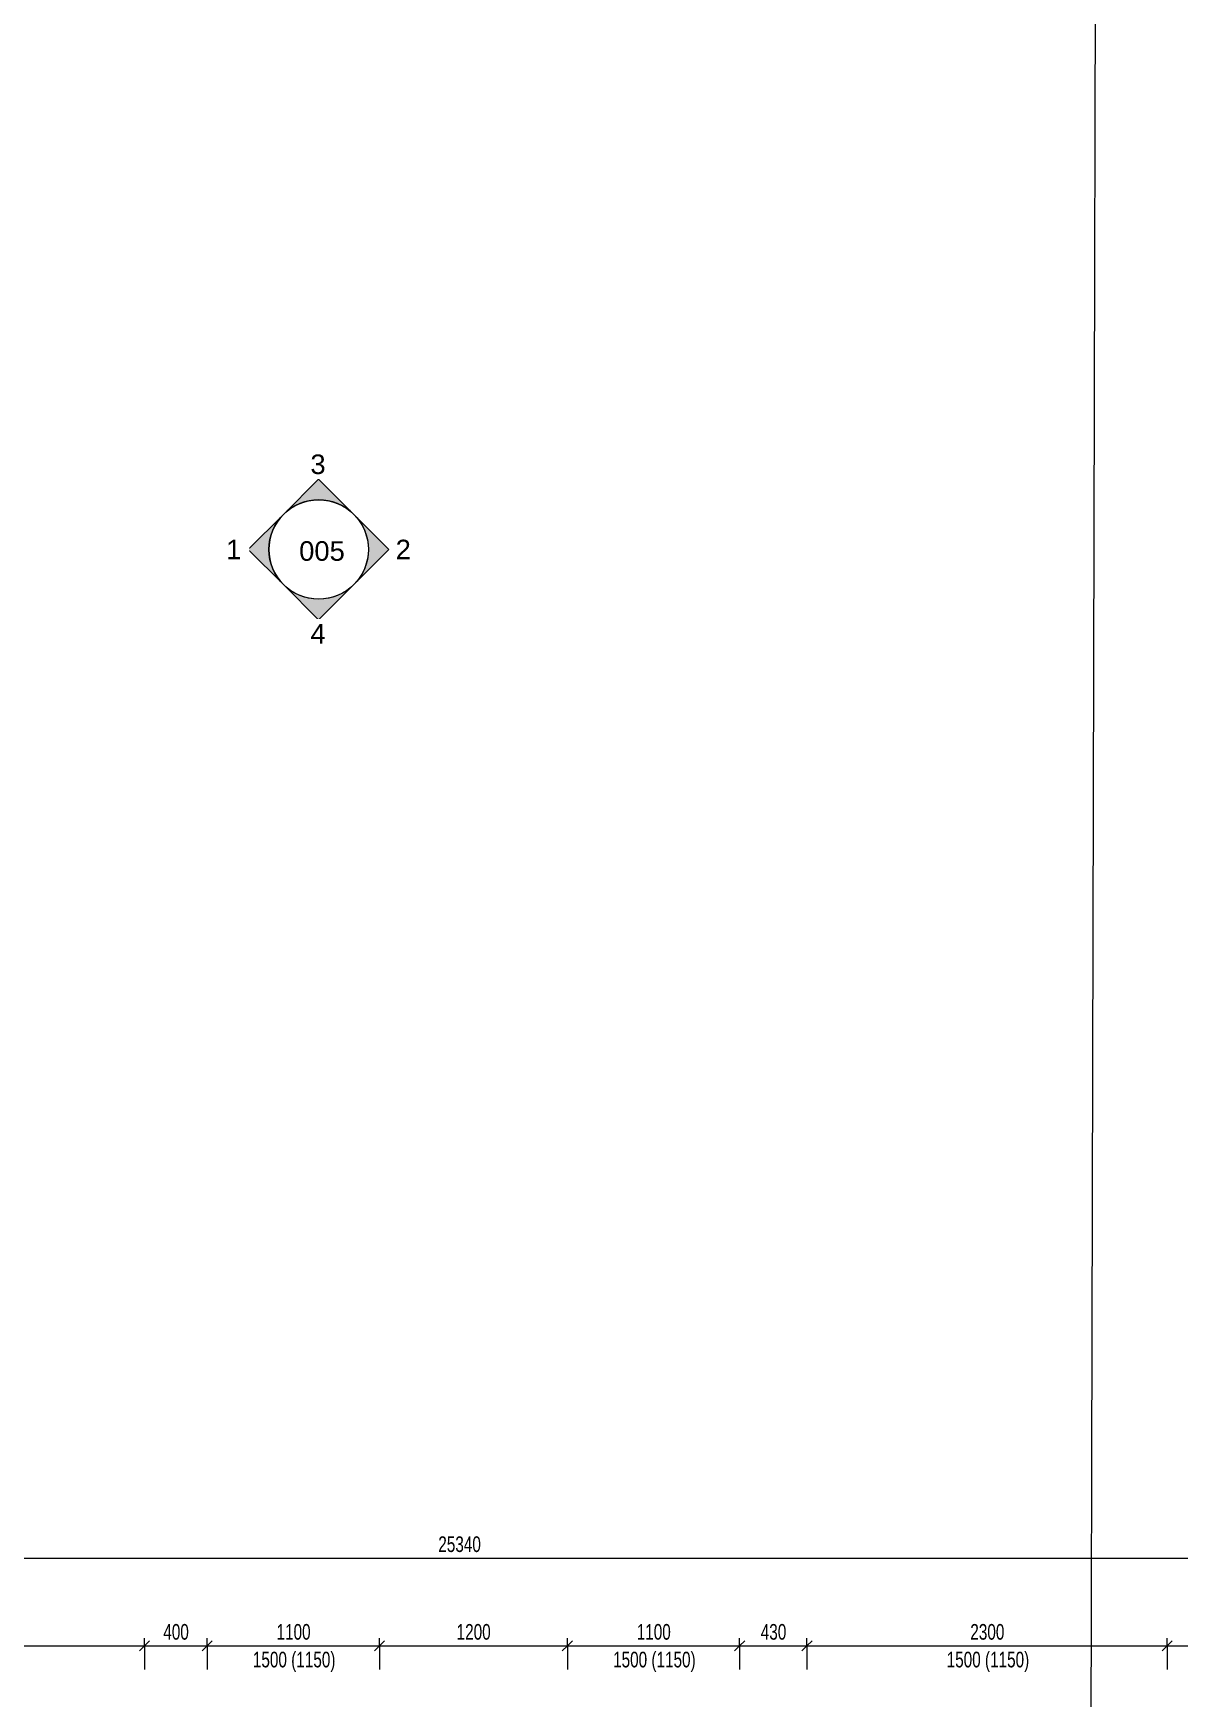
# Model space of a CAD drawing. Header units: millimetres. Extents: x -17526 to 208316, y -45352 to 20466.
# Drawn here: x 154242 to 161556, y -16255 to -5622 of the extents above; entities that cross this region are included whole.
import ezdxf

# ---------------------------------------------------------------- set-up
doc = ezdxf.new("R2010")
doc.units = ezdxf.units.MM
for name, color, linetype, lineweight in [('A-ANNO-DIMS', 211, 'Continuous', 9), ('A-ANNO-DIMS-50', 211, 'Continuous', 9), ('A-ROOF', 132, 'Continuous', 13), ('G-ANNO-SYMB', 111, 'Continuous', 9)]:
    doc.layers.add(name, color=color, linetype=linetype, lineweight=lineweight)
doc.styles.add('Arial_2', font='arial.ttf', dxfattribs={"height": 125})
doc.styles.add('Arial_4', font='arial.ttf', dxfattribs={"width": 0.7, "height": 100})
doc.dimstyles.new('Vnitřní_-_průhledné', dxfattribs={"dimscale": 304.8, "dimtxt": 102.02594, "dimasz": 0.213255, "dimexe": 0.164042, "dimexo": 0.0625, "dimgap": 0.032808, "dimtad": 1, "dimdec": 0, "dimrnd": 5, "dimzin": 0, "dimdsep": 46, "dimtxsty": 'Arial_4', "dimblk1": 'OBLIQUE', "dimblk2": 'OBLIQUE', "dimsah": 1, "dimcen": 0.09, "dimdle": 0.164042, "dimazin": 0, "dimtfac": 1, "dimtdec": 4, "dimtix": 1, "dimtmove": 0, "dimatfit": 3, "dimfxl": 0.492126, "dimfxlon": 1, "dimtvp": 1, "dimtolj": 1, "dimtzin": 0, "dimarcsym": 2})

# ---------------------------------------------------------------- blocks, each defined once
blk = doc.blocks.new('Pohled - Vyplněná šipka-93341-2NP_NÁVRH B')
at = {"layer": 'G-ANNO-SYMB'}
blk.add_circle((0, 0), 6.35, dxfattribs=at)
blk = doc.blocks.new('Pohled - Vyplněná šipka-94945-2NP_NÁVRH B')
at = {"layer": 'G-ANNO-SYMB'}
h = blk.add_hatch(color=256, dxfattribs=at)
edge = h.paths.add_edge_path()
edge.add_line((0, 8.98), (4.49, 4.49))
edge.add_arc((0, 0), 6.35, 45, 135)
edge.add_line((-4.49, 4.49), (0, 8.98))
for p, q in [((0, 8.98), (-4.49, 4.49)), ((0, 8.98), (-4.49, 4.49)), ((4.49, 4.49), (0, 8.98)), ((4.49, 4.49), (0, 8.98))]:
    blk.add_line(p, q, dxfattribs=at)
blk.add_arc((0, 0), 6.35, 45, 135, dxfattribs=at)
blk = doc.blocks.new('DIMBLOCK28-2NP_NÁVRH B')
at = {"layer": 'A-ANNO-DIMS-50', "lineweight": 18}
for p, q in [((152652, -15924), (152620, -15956)), ((152652, -15924), (152685, -15891)), ((154952, -15924), (154920, -15956)), ((154952, -15924), (154985, -15891))]:
    blk.add_line(p, q, dxfattribs=at)
at = {"layer": 'A-ANNO-DIMS-50'}
for p, q in [((152652, -15924), (152652, -15874)), ((152652, -15924), (154952, -15924)), ((152652, -15924), (152652, -16074)), ((154952, -15924), (154952, -15874)), ((154952, -15924), (154952, -16074))]:
    blk.add_line(p, q, dxfattribs=at)
at = {"layer": 'A-ANNO-DIMS-50', "color": 0, "char_height": 100, "attachment_point": 1, "line_spacing_factor": 0.941778, "style": 'Arial_4'}
for s, insert, width in [('2300', (153695, -15784), 256.16), ('1500 (1150)', (153544, -15961), 619.69)]:
    blk.add_mtext(s, dxfattribs=dict(at, insert=insert, width=width))
blk = doc.blocks.new('_Oblique')
at = {"color": 0, "linetype": 'ByBlock', "lineweight": -2}
blk.add_line((-0.5, -0.5), (0.5, 0.5), dxfattribs=at)
blk = doc.blocks.new('DIMBLOCK29-2NP_NÁVRH B')
at = {"layer": 'A-ANNO-DIMS-50', "lineweight": 18}
for p, q in [((154952, -15924), (154920, -15956)), ((154952, -15924), (154985, -15891)), ((155352, -15924), (155320, -15956)), ((155352, -15924), (155385, -15891))]:
    blk.add_line(p, q, dxfattribs=at)
at = {"layer": 'A-ANNO-DIMS-50'}
for p, q in [((154952, -15924), (154952, -15874)), ((154952, -15924), (155352, -15924)), ((154952, -15924), (154952, -16074)), ((155352, -15924), (155352, -15874)), ((155352, -15924), (155352, -16074))]:
    blk.add_line(p, q, dxfattribs=at)
at = {"layer": 'A-ANNO-DIMS-50', "color": 0, "insert": (155072, -15784), "char_height": 100, "width": 192.12, "attachment_point": 1, "line_spacing_factor": 0.941778, "style": 'Arial_4'}
blk.add_mtext('400', dxfattribs=at)
blk = doc.blocks.new('DIMBLOCK30-2NP_NÁVRH B')
at = {"layer": 'A-ANNO-DIMS-50', "lineweight": 18}
for p, q in [((155352, -15924), (155320, -15956)), ((155352, -15924), (155385, -15891)), ((156452, -15924), (156420, -15956)), ((156452, -15924), (156485, -15891))]:
    blk.add_line(p, q, dxfattribs=at)
at = {"layer": 'A-ANNO-DIMS-50'}
for p, q in [((155352, -15924), (155352, -15874)), ((155352, -15924), (156452, -15924)), ((155352, -15924), (155352, -16074)), ((156452, -15924), (156452, -15874)), ((156452, -15924), (156452, -16074))]:
    blk.add_line(p, q, dxfattribs=at)
at = {"layer": 'A-ANNO-DIMS-50', "color": 0, "char_height": 100, "attachment_point": 1, "line_spacing_factor": 0.941778, "style": 'Arial_4'}
for s, insert, width in [('1100', (155795, -15784), 256.16), ('1500 (1150)', (155644, -15961), 619.69)]:
    blk.add_mtext(s, dxfattribs=dict(at, insert=insert, width=width))
blk = doc.blocks.new('DIMBLOCK31-2NP_NÁVRH B')
at = {"layer": 'A-ANNO-DIMS-50', "lineweight": 18}
for p, q in [((156452, -15924), (156420, -15956)), ((156452, -15924), (156485, -15891)), ((157652, -15924), (157620, -15956)), ((157652, -15924), (157685, -15891))]:
    blk.add_line(p, q, dxfattribs=at)
at = {"layer": 'A-ANNO-DIMS-50'}
for p, q in [((156452, -15924), (156452, -15874)), ((156452, -15924), (157652, -15924)), ((156452, -15924), (156452, -16074)), ((157652, -15924), (157652, -15874)), ((157652, -15924), (157652, -16074))]:
    blk.add_line(p, q, dxfattribs=at)
at = {"layer": 'A-ANNO-DIMS-50', "color": 0, "insert": (156945, -15784), "char_height": 100, "width": 256.16, "attachment_point": 1, "line_spacing_factor": 0.941778, "style": 'Arial_4'}
blk.add_mtext('1200', dxfattribs=at)
blk = doc.blocks.new('DIMBLOCK32-2NP_NÁVRH B')
at = {"layer": 'A-ANNO-DIMS-50', "lineweight": 18}
for p, q in [((157652, -15924), (157620, -15956)), ((157652, -15924), (157685, -15891)), ((158752, -15924), (158720, -15956)), ((158752, -15924), (158785, -15891))]:
    blk.add_line(p, q, dxfattribs=at)
at = {"layer": 'A-ANNO-DIMS-50'}
for p, q in [((157652, -15924), (157652, -15874)), ((157652, -15924), (158752, -15924)), ((157652, -15924), (157652, -16074)), ((158752, -15924), (158752, -15874)), ((158752, -15924), (158752, -16074))]:
    blk.add_line(p, q, dxfattribs=at)
at = {"layer": 'A-ANNO-DIMS-50', "color": 0, "char_height": 100, "attachment_point": 1, "line_spacing_factor": 0.941778, "style": 'Arial_4'}
for s, insert, width in [('1100', (158095, -15784), 256.16), ('1500 (1150)', (157944, -15961), 619.69)]:
    blk.add_mtext(s, dxfattribs=dict(at, insert=insert, width=width))
blk = doc.blocks.new('DIMBLOCK33-2NP_NÁVRH B')
at = {"layer": 'A-ANNO-DIMS-50', "lineweight": 18}
for p, q in [((158752, -15924), (158720, -15956)), ((158752, -15924), (158785, -15891)), ((159182, -15924), (159150, -15956)), ((159182, -15924), (159215, -15891))]:
    blk.add_line(p, q, dxfattribs=at)
at = {"layer": 'A-ANNO-DIMS-50'}
for p, q in [((158752, -15924), (158752, -15874)), ((158752, -15924), (159182, -15924)), ((158752, -15924), (158752, -16074)), ((159182, -15924), (159182, -15874)), ((159182, -15924), (159182, -16074))]:
    blk.add_line(p, q, dxfattribs=at)
at = {"layer": 'A-ANNO-DIMS-50', "color": 0, "insert": (158887, -15784), "char_height": 100, "width": 192.12, "attachment_point": 1, "line_spacing_factor": 0.941778, "style": 'Arial_4'}
blk.add_mtext('430', dxfattribs=at)
blk = doc.blocks.new('DIMBLOCK34-2NP_NÁVRH B')
at = {"layer": 'A-ANNO-DIMS-50', "lineweight": 18}
for p, q in [((159182, -15924), (159150, -15956)), ((159182, -15924), (159215, -15891)), ((161482, -15924), (161450, -15956)), ((161482, -15924), (161515, -15891))]:
    blk.add_line(p, q, dxfattribs=at)
at = {"layer": 'A-ANNO-DIMS-50'}
for p, q in [((159182, -15924), (159182, -15874)), ((159182, -15924), (161482, -15924)), ((159182, -15924), (159182, -16074)), ((161482, -15924), (161482, -15874)), ((161482, -15924), (161482, -16074))]:
    blk.add_line(p, q, dxfattribs=at)
at = {"layer": 'A-ANNO-DIMS-50', "color": 0, "char_height": 100, "attachment_point": 1, "line_spacing_factor": 0.941778, "style": 'Arial_4'}
for s, insert, width in [('2300', (160225, -15784), 256.16), ('1500 (1150)', (160074, -15961), 619.69)]:
    blk.add_mtext(s, dxfattribs=dict(at, insert=insert, width=width))
blk = doc.blocks.new('DIMBLOCK35-2NP_NÁVRH B')
at = {"layer": 'A-ANNO-DIMS-50', "lineweight": 18}
for p, q in [((161482, -15924), (161450, -15956)), ((161482, -15924), (161515, -15891)), ((163467, -15924), (163435, -15956)), ((163467, -15924), (163500, -15891))]:
    blk.add_line(p, q, dxfattribs=at)
at = {"layer": 'A-ANNO-DIMS-50'}
for p, q in [((161482, -15924), (161482, -15874)), ((161482, -15924), (163467, -15924)), ((161482, -15924), (161482, -16074)), ((163467, -15924), (163467, -15874)), ((163467, -15924), (163467, -16074))]:
    blk.add_line(p, q, dxfattribs=at)
at = {"layer": 'A-ANNO-DIMS-50', "color": 0, "insert": (162368, -15784), "char_height": 100, "width": 256.16, "attachment_point": 1, "line_spacing_factor": 0.941778, "style": 'Arial_4'}
blk.add_mtext('1985', dxfattribs=at)
blk = doc.blocks.new('DIMBLOCK94-2NP_NÁVRH B')
at = {"layer": 'A-ANNO-DIMS-50', "lineweight": 18}
for p, q in [((144291, -15364), (144258, -15397)), ((144291, -15364), (144323, -15332)), ((169631, -15364), (169599, -15397)), ((169631, -15364), (169664, -15332))]:
    blk.add_line(p, q, dxfattribs=at)
at = {"layer": 'A-ANNO-DIMS-50'}
for p, q in [((144291, -15364), (144291, -15314)), ((144291, -15364), (169681, -15364)), ((144291, -15364), (144291, -15740)), ((169631, -15364), (169631, -15314)), ((169631, -15364), (169631, -15514))]:
    blk.add_line(p, q, dxfattribs=at)
at = {"layer": 'A-ANNO-DIMS-50', "color": 0, "insert": (156828, -15224), "char_height": 100, "width": 320.2, "attachment_point": 1, "line_spacing_factor": 0.941778, "style": 'Arial_4'}
blk.add_mtext('25340', dxfattribs=at)

msp = doc.modelspace()

# ---------------------------------------------------------------- linework, layer by layer
at = {"layer": 'A-ROOF', "color": 21}
msp.add_line((161034.7, -983), (160992.2, -17000.3), dxfattribs=at)

# ---------------------------------------------------------------- block references
at = {"layer": 'G-ANNO-SYMB', "xscale": 49.99999999999998, "yscale": 49.99999999999998, "zscale": 49.99999999999998}
for name in ['Pohled - Vyplněná šipka-94945-2NP_NÁVRH B', 'Pohled - Vyplněná šipka-93341-2NP_NÁVRH B']:
    msp.add_blockref(name, (156064, -8919.6), dxfattribs=at)
at = {"layer": 'G-ANNO-SYMB', "xscale": 49.99999999999998, "yscale": 49.99999999999998, "zscale": 49.99999999999998, "rotation": 90}
msp.add_blockref('Pohled - Vyplněná šipka-94945-2NP_NÁVRH B', (156064, -8919.6), dxfattribs=at)
at = {"layer": 'G-ANNO-SYMB', "extrusion": (0, 0, -1), "xscale": 49.99999999999998, "yscale": 49.99999999999998, "zscale": 49.99999999999998, "rotation": 180}
msp.add_blockref('Pohled - Vyplněná šipka-94945-2NP_NÁVRH B', (-156064, -8919.6), dxfattribs=at)

# ---------------------------------------------------------------- dimensions: what is measured, and where the dimension line sits
at = {"layer": 'A-ANNO-DIMS'}
for base, p1, p2, override, picture, middle in [((169631.3, -15364.2), (144291, -15740.4), (169631.3, -15514.2), {"dimpost": '<>', "dimfxl": 25341.328035}, 'DIMBLOCK94-2NP_NÁVRH B', (156961.1, -15303.2)), ((155352.1, -15923.9), (154952.1, -16073.9), (155352.1, -16073.9), {"dimpost": '<>', "dimfxl": 400}, 'DIMBLOCK29-2NP_NÁVRH B', (155152.1, -15862.9)), ((157652.1, -15923.9), (156452.1, -16073.9), (157652.1, -16073.9), {"dimpost": '<>', "dimfxl": 1200}, 'DIMBLOCK31-2NP_NÁVRH B', (157052.1, -15862.9)), ((159182.1, -15923.9), (158752.1, -16073.9), (159182.1, -16073.9), {"dimpost": '<>', "dimfxl": 430}, 'DIMBLOCK33-2NP_NÁVRH B', (158967.1, -15862.8)), ((163467.1, -15923.9), (161482.1, -16073.9), (163467.1, -16073.9), {"dimpost": '<>', "dimfxl": 1985}, 'DIMBLOCK35-2NP_NÁVRH B', (162474.6, -15862.9))]:
    dim = msp.add_linear_dim(base=base, p1=p1, p2=p2, dimstyle='Vnitřní_-_průhledné', override=override, dxfattribs=at)
    dim.commit()
    dim.dimension.update_dxf_attribs({"geometry": picture, "text_midpoint": middle})
for base, p1, p2, override, picture, middle in [((154952.1, -15923.9), (152652.1, -16073.9), (154952.1, -16073.9), {"dimpost": '<>', "dimfxl": 2300}, 'DIMBLOCK28-2NP_NÁVRH B', (153802.1, -15923.9)), ((156452.1, -15923.9), (155352.1, -16073.9), (156452.1, -16073.9), {"dimpost": '<>', "dimfxl": 1100}, 'DIMBLOCK30-2NP_NÁVRH B', (155902.1, -15923.9)), ((158752.1, -15923.9), (157652.1, -16073.9), (158752.1, -16073.9), {"dimpost": '<>', "dimfxl": 1100}, 'DIMBLOCK32-2NP_NÁVRH B', (158202.1, -15923.9)), ((161482.1, -15923.9), (159182.1, -16073.9), (161482.1, -16073.9), {"dimpost": '<>', "dimfxl": 2300}, 'DIMBLOCK34-2NP_NÁVRH B', (160332.1, -15923.9))]:
    dim = msp.add_linear_dim(base=base, p1=p1, p2=p2, text='<>\\X1500 (1150)', dimstyle='Vnitřní_-_průhledné', override=override, dxfattribs=at)
    dim.commit()
    dim.dimension.update_dxf_attribs({"geometry": picture, "text_midpoint": middle})

# ---------------------------------------------------------------- next in the draw order: texts
at = {"layer": 'G-ANNO-SYMB', "char_height": 125, "attachment_point": 1, "style": 'Arial_2', "bg_fill": 3, "box_fill_scale": 1.25, "bg_fill_color": 256, "bg_fill_true_color": 13158600, "bg_fill_transparency": 0}
for s, insert, width in [('\\fArial|b0|i0|c238|p34|;3', (156011.4, -8312.7), 116.245), ('\\fArial|b0|i0|c238|p34|;1', (155473.1, -8857.2), 116.245), ('108', (155939.6, -8866.7), 348.734), ('\\fArial|b0|i0|c238|p34|;4', (156011.4, -9395.5), 116.245)]:
    msp.add_mtext(s, dxfattribs=dict(at, insert=insert, width=width))

# ---------------------------------------------------------------- next in the draw order: block references
at = {"layer": 'G-ANNO-SYMB', "xscale": 49.99999999999998, "yscale": 49.99999999999998, "zscale": 49.99999999999998}
for name in ['Pohled - Vyplněná šipka-94945-2NP_NÁVRH B', 'Pohled - Vyplněná šipka-93341-2NP_NÁVRH B']:
    msp.add_blockref(name, (156064, -8919.6), dxfattribs=at)
at = {"layer": 'G-ANNO-SYMB', "xscale": 49.99999999999998, "yscale": 49.99999999999998, "zscale": 49.99999999999998, "rotation": 90}
msp.add_blockref('Pohled - Vyplněná šipka-94945-2NP_NÁVRH B', (156064, -8919.6), dxfattribs=at)
at = {"layer": 'G-ANNO-SYMB', "extrusion": (0, 0, -1), "xscale": 49.99999999999998, "yscale": 49.99999999999998, "zscale": 49.99999999999998, "rotation": 180}
msp.add_blockref('Pohled - Vyplněná šipka-94945-2NP_NÁVRH B', (-156064, -8919.6), dxfattribs=at)

# ---------------------------------------------------------------- next in the draw order: texts
at = {"layer": 'G-ANNO-SYMB', "char_height": 125, "attachment_point": 1, "style": 'Arial_2', "bg_fill": 3, "box_fill_scale": 1.25, "bg_fill_color": 256, "bg_fill_true_color": 13158600, "bg_fill_transparency": 0}
for s, insert, width in [('\\fArial|b0|i0|c238|p34|;3', (156011.4, -8312.7), 116.245), ('\\fArial|b0|i0|c238|p34|;1', (155473.1, -8857.2), 116.245), ('116', (155939.6, -8866.7), 348.734), ('\\fArial|b0|i0|c238|p34|;4', (156011.4, -9395.5), 116.245)]:
    msp.add_mtext(s, dxfattribs=dict(at, insert=insert, width=width))

# ---------------------------------------------------------------- next in the draw order: block references
at = {"layer": 'G-ANNO-SYMB', "xscale": 49.99999999999998, "yscale": 49.99999999999998, "zscale": 49.99999999999998}
for name in ['Pohled - Vyplněná šipka-94945-2NP_NÁVRH B', 'Pohled - Vyplněná šipka-93341-2NP_NÁVRH B']:
    msp.add_blockref(name, (156064, -8919.6), dxfattribs=at)
at = {"layer": 'G-ANNO-SYMB', "xscale": 49.99999999999998, "yscale": 49.99999999999998, "zscale": 49.99999999999998, "rotation": 90}
msp.add_blockref('Pohled - Vyplněná šipka-94945-2NP_NÁVRH B', (156064, -8919.6), dxfattribs=at)
at = {"layer": 'G-ANNO-SYMB', "extrusion": (0, 0, -1), "xscale": 49.99999999999998, "yscale": 49.99999999999998, "zscale": 49.99999999999998, "rotation": 180}
msp.add_blockref('Pohled - Vyplněná šipka-94945-2NP_NÁVRH B', (-156064, -8919.6), dxfattribs=at)

# ---------------------------------------------------------------- next in the draw order: texts
at = {"layer": 'G-ANNO-SYMB', "char_height": 125, "attachment_point": 1, "style": 'Arial_2', "bg_fill": 3, "box_fill_scale": 1.25, "bg_fill_color": 256, "bg_fill_true_color": 13158600, "bg_fill_transparency": 0}
for s, insert, width in [('\\fArial|b0|i0|c238|p34|;3', (156011.4, -8312.7), 116.245), ('\\fArial|b0|i0|c238|p34|;1', (155473.1, -8857.2), 116.245), ('116', (155939.6, -8866.7), 348.734), ('\\fArial|b0|i0|c238|p34|;4', (156011.4, -9395.5), 116.245)]:
    msp.add_mtext(s, dxfattribs=dict(at, insert=insert, width=width))

# ---------------------------------------------------------------- next in the draw order: block references
at = {"layer": 'G-ANNO-SYMB', "xscale": 49.99999999999998, "yscale": 49.99999999999998, "zscale": 49.99999999999998}
msp.add_blockref('Pohled - Vyplněná šipka-93341-2NP_NÁVRH B', (156064, -8919.6), dxfattribs=at)
at = {"layer": 'G-ANNO-SYMB', "extrusion": (0, 0, -1), "xscale": 49.99999999999998, "yscale": 49.99999999999998, "zscale": 49.99999999999998, "rotation": 90.00000000000053}
msp.add_blockref('Pohled - Vyplněná šipka-94945-2NP_NÁVRH B', (-156064, -8919.6), dxfattribs=at)

# ---------------------------------------------------------------- next in the draw order: texts
at = {"layer": 'G-ANNO-SYMB', "char_height": 125, "attachment_point": 1, "style": 'Arial_2', "bg_fill": 3, "box_fill_scale": 1.25, "bg_fill_color": 256, "bg_fill_true_color": 13158600, "bg_fill_transparency": 0}
for s, insert, width in [('116', (155939.6, -8866.7), 348.734), ('\\fArial|b0|i0|c238|p34|;2', (156555.8, -8857.2), 116.245)]:
    msp.add_mtext(s, dxfattribs=dict(at, insert=insert, width=width))

# ---------------------------------------------------------------- next in the draw order: block references
at = {"layer": 'G-ANNO-SYMB', "xscale": 49.99999999999998, "yscale": 49.99999999999998, "zscale": 49.99999999999998}
msp.add_blockref('Pohled - Vyplněná šipka-93341-2NP_NÁVRH B', (156064, -8919.6), dxfattribs=at)

# ---------------------------------------------------------------- next in the draw order: texts
at = {"layer": 'G-ANNO-SYMB', "insert": (155939.6, -8866.7), "char_height": 125, "width": 348.734, "attachment_point": 1, "style": 'Arial_2', "bg_fill": 3, "box_fill_scale": 1.25, "bg_fill_color": 256, "bg_fill_true_color": 13158600, "bg_fill_transparency": 0}
msp.add_mtext('116', dxfattribs=at)

# ---------------------------------------------------------------- next in the draw order: block references
at = {"layer": 'G-ANNO-SYMB', "xscale": 49.99999999999998, "yscale": 49.99999999999998, "zscale": 49.99999999999998}
msp.add_blockref('Pohled - Vyplněná šipka-93341-2NP_NÁVRH B', (156064, -8919.6), dxfattribs=at)

# ---------------------------------------------------------------- next in the draw order: texts
at = {"layer": 'G-ANNO-SYMB', "insert": (155939.6, -8866.7), "char_height": 125, "width": 348.734, "attachment_point": 1, "style": 'Arial_2', "bg_fill": 3, "box_fill_scale": 1.25, "bg_fill_color": 256, "bg_fill_true_color": 13158600, "bg_fill_transparency": 0}
msp.add_mtext('005', dxfattribs=at)

# ---------------------------------------------------------------- next in the draw order: block references
at = {"layer": 'G-ANNO-SYMB', "xscale": 49.99999999999998, "yscale": 49.99999999999998, "zscale": 49.99999999999998}
msp.add_blockref('Pohled - Vyplněná šipka-93341-2NP_NÁVRH B', (156064, -8919.6), dxfattribs=at)

# ---------------------------------------------------------------- next in the draw order: texts
at = {"layer": 'G-ANNO-SYMB', "insert": (155939.6, -8866.7), "char_height": 125, "width": 348.734, "attachment_point": 1, "style": 'Arial_2', "bg_fill": 3, "box_fill_scale": 1.25, "bg_fill_color": 256, "bg_fill_true_color": 13158600, "bg_fill_transparency": 0}
msp.add_mtext('005', dxfattribs=at)

# ---------------------------------------------------------------- next in the draw order: block references
at = {"layer": 'G-ANNO-SYMB', "xscale": 49.99999999999998, "yscale": 49.99999999999998, "zscale": 49.99999999999998}
msp.add_blockref('Pohled - Vyplněná šipka-93341-2NP_NÁVRH B', (156064, -8919.6), dxfattribs=at)
at = {"layer": 'G-ANNO-SYMB', "extrusion": (0, 0, -1), "xscale": 49.99999999999998, "yscale": 49.99999999999998, "zscale": 49.99999999999998, "rotation": 90.00000000000053}
msp.add_blockref('Pohled - Vyplněná šipka-94945-2NP_NÁVRH B', (-156064, -8919.6), dxfattribs=at)

# ---------------------------------------------------------------- next in the draw order: texts
at = {"layer": 'G-ANNO-SYMB', "char_height": 125, "attachment_point": 1, "style": 'Arial_2', "bg_fill": 3, "box_fill_scale": 1.25, "bg_fill_color": 256, "bg_fill_true_color": 13158600, "bg_fill_transparency": 0}
for s, insert, width in [('005', (155939.6, -8866.7), 348.734), ('\\fArial|b0|i0|c238|p34|;2', (156555.8, -8857.2), 116.245)]:
    msp.add_mtext(s, dxfattribs=dict(at, insert=insert, width=width))

# ---------------------------------------------------------------- next in the draw order: block references
at = {"layer": 'G-ANNO-SYMB', "xscale": 49.99999999999998, "yscale": 49.99999999999998, "zscale": 49.99999999999998}
msp.add_blockref('Pohled - Vyplněná šipka-93341-2NP_NÁVRH B', (156064, -8919.6), dxfattribs=at)

# ---------------------------------------------------------------- next in the draw order: texts
at = {"layer": 'G-ANNO-SYMB', "insert": (155939.6, -8866.7), "char_height": 125, "width": 348.734, "attachment_point": 1, "style": 'Arial_2', "bg_fill": 3, "box_fill_scale": 1.25, "bg_fill_color": 256, "bg_fill_true_color": 13158600, "bg_fill_transparency": 0}
msp.add_mtext('005', dxfattribs=at)

doc.saveas('drawing.dxf')
